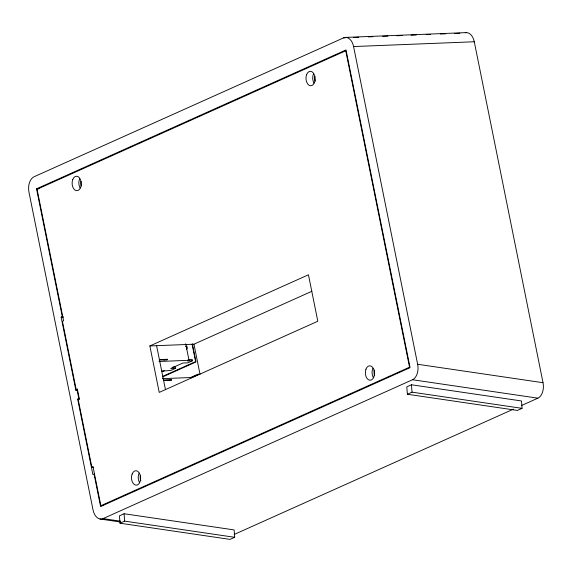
<?xml version="1.0" encoding="UTF-8"?>
<svg xmlns="http://www.w3.org/2000/svg" width="572" height="572" viewBox="0 0 572 572"><rect width="100%" height="100%" fill="white"/><g stroke="black" fill="none" stroke-linecap="round" stroke-linejoin="round"><path stroke-width="0.86" d="M185.514 346.518L186.536 346.06L187.03 346.489L187.351 348.112L186.636 349.32M345.359 37.795L343.586 37.866L34.098 176.741A12.548 7.936 87.7 0 0 28.972 192.213L93.036 509.931A12.548 7.936 87.7 0 0 103.031 518.611L120.692 521.214M36.536 188.817L346.017 49.943L410.081 367.66L100.6 506.535L94.044 474.024L92.879 474.546L77.678 399.142L78.836 398.62L77.063 389.818L75.897 390.34L61.14 317.124L62.298 316.602L36.536 188.817L39.182 188.717M149.864 345.946L308.444 274.789L317.81 321.235L159.23 392.399L149.864 345.946L193.958 344.201L311.876 291.284M91.842 467.21L93.007 466.688L100.872 505.705L409.545 367.195L345.745 50.779L37.073 189.289L63.592 320.792L62.427 321.314L76.176 389.503L77.342 388.981L79.379 399.084L78.214 399.606L91.842 467.21L93.336 467.152M163.899 360.074L165.522 359.352M165.851 359.967L167.389 359.273L167.482 359.738L159.531 360.06M185.7 343.772L189.025 360.288L187.573 360.946L192.428 360.753L192.149 359.359L188.102 359.516M172.851 367.024L175.282 366.931L175.561 368.318L170.906 370.406L161.912 371.171L163.02 371.199A2.417 1.809 65.8 0 0 164.2 370.463M192.428 360.753L187.773 362.841L182.918 363.034L170.699 368.511L175.561 368.318M162.391 376.512L195.617 361.604L192.106 344.18M162.591 376.927L196.003 361.933L192.364 343.901M169.198 380.723L171.507 379.686L171.6 380.151L163.649 380.473M190.283 377.642L198.427 373.988M190.941 377.856L198.234 374.581M103.031 518.611L412.519 379.736L537.902 398.176A12.548 7.936 87.7 0 0 543.028 382.704L474.281 41.763A12.548 7.936 87.7 0 0 465.293 32.74M124.088 513.742L119.434 515.83L119.998 523.208L230.037 539.389L234.692 537.301L234.127 529.915L124.088 513.742L124.653 521.121L119.998 523.208M411.461 384.784L406.814 386.872L407.378 394.251L517.417 410.431L522.064 408.344L521.5 400.965L411.461 384.784L412.033 392.163L407.378 394.251M234.12 534.491L513.47 409.137M521.614 405.484L537.902 398.176M345.624 37.402L466.323 32.611M353.346 37.48L358.673 37.266M368.432 36.88L372.873 36.708M382.632 36.322L387.959 36.108M396.832 35.757L402.159 35.543M411.032 35.192L416.359 34.978M426.119 34.592L430.559 34.42M440.318 34.027L445.645 33.819M454.518 33.469L459.845 33.255M343.586 37.866A12.548 7.936 87.7 0 1 353.582 46.554L474.281 41.763M61.14 317.124L63.606 317.031M159.481 359.588L167.389 359.273M158.923 361.483L189.025 360.288M162.384 378.65L192.485 377.456M163.556 380.008L171.507 379.686M76.176 389.503L77.67 389.446M75.897 390.34L77.67 390.268M77.678 399.142L79.444 399.07M100.872 505.705L103.396 505.605M353.582 46.554L417.646 364.271L543.028 382.704M412.033 392.163L522.064 408.344M124.653 521.121L234.692 537.301M99.957 518.997L120.263 521.979M193.958 344.201L200.028 374.303M156.585 345.681L165.437 389.546M417.646 364.271A12.548 7.936 87.7 0 1 412.519 379.736M140.819 480.602A5.312 3.361 87.7 0 1 140.347 475.818M374.674 375.668A5.312 3.361 87.7 0 1 374.41 370.12M315.301 81.174A5.312 3.361 87.7 0 1 314.829 76.383M81.439 186.114A5.312 3.361 87.7 0 1 80.967 181.324M314.028 83.169A7.243 4.576 87.7 0 1 313.57 73.774M80.166 188.102A7.243 4.576 87.7 0 1 79.715 178.714M139.547 482.596A7.243 4.576 87.7 0 1 139.096 473.201M373.444 377.727A7.243 4.576 87.7 0 1 372.915 368.339M132.103 474.088A7.243 4.576 87.7 0 0 136.057 485.192A7.243 4.576 87.7 0 0 140.047 474.596A7.243 4.576 87.7 0 0 132.103 474.088M365.937 369.233A7.243 4.576 87.7 0 0 369.977 380.251A7.243 4.576 87.7 0 0 373.873 369.569A7.243 4.576 87.7 0 0 365.937 369.233M306.585 74.66A7.243 4.576 87.7 0 0 310.539 85.757A7.243 4.576 87.7 0 0 314.521 75.161A7.243 4.576 87.7 0 0 306.585 74.66M72.723 179.594A7.243 4.576 87.7 0 0 76.677 190.698A7.243 4.576 87.7 0 0 80.666 180.101A7.243 4.576 87.7 0 0 72.723 179.594"/></g></svg>
